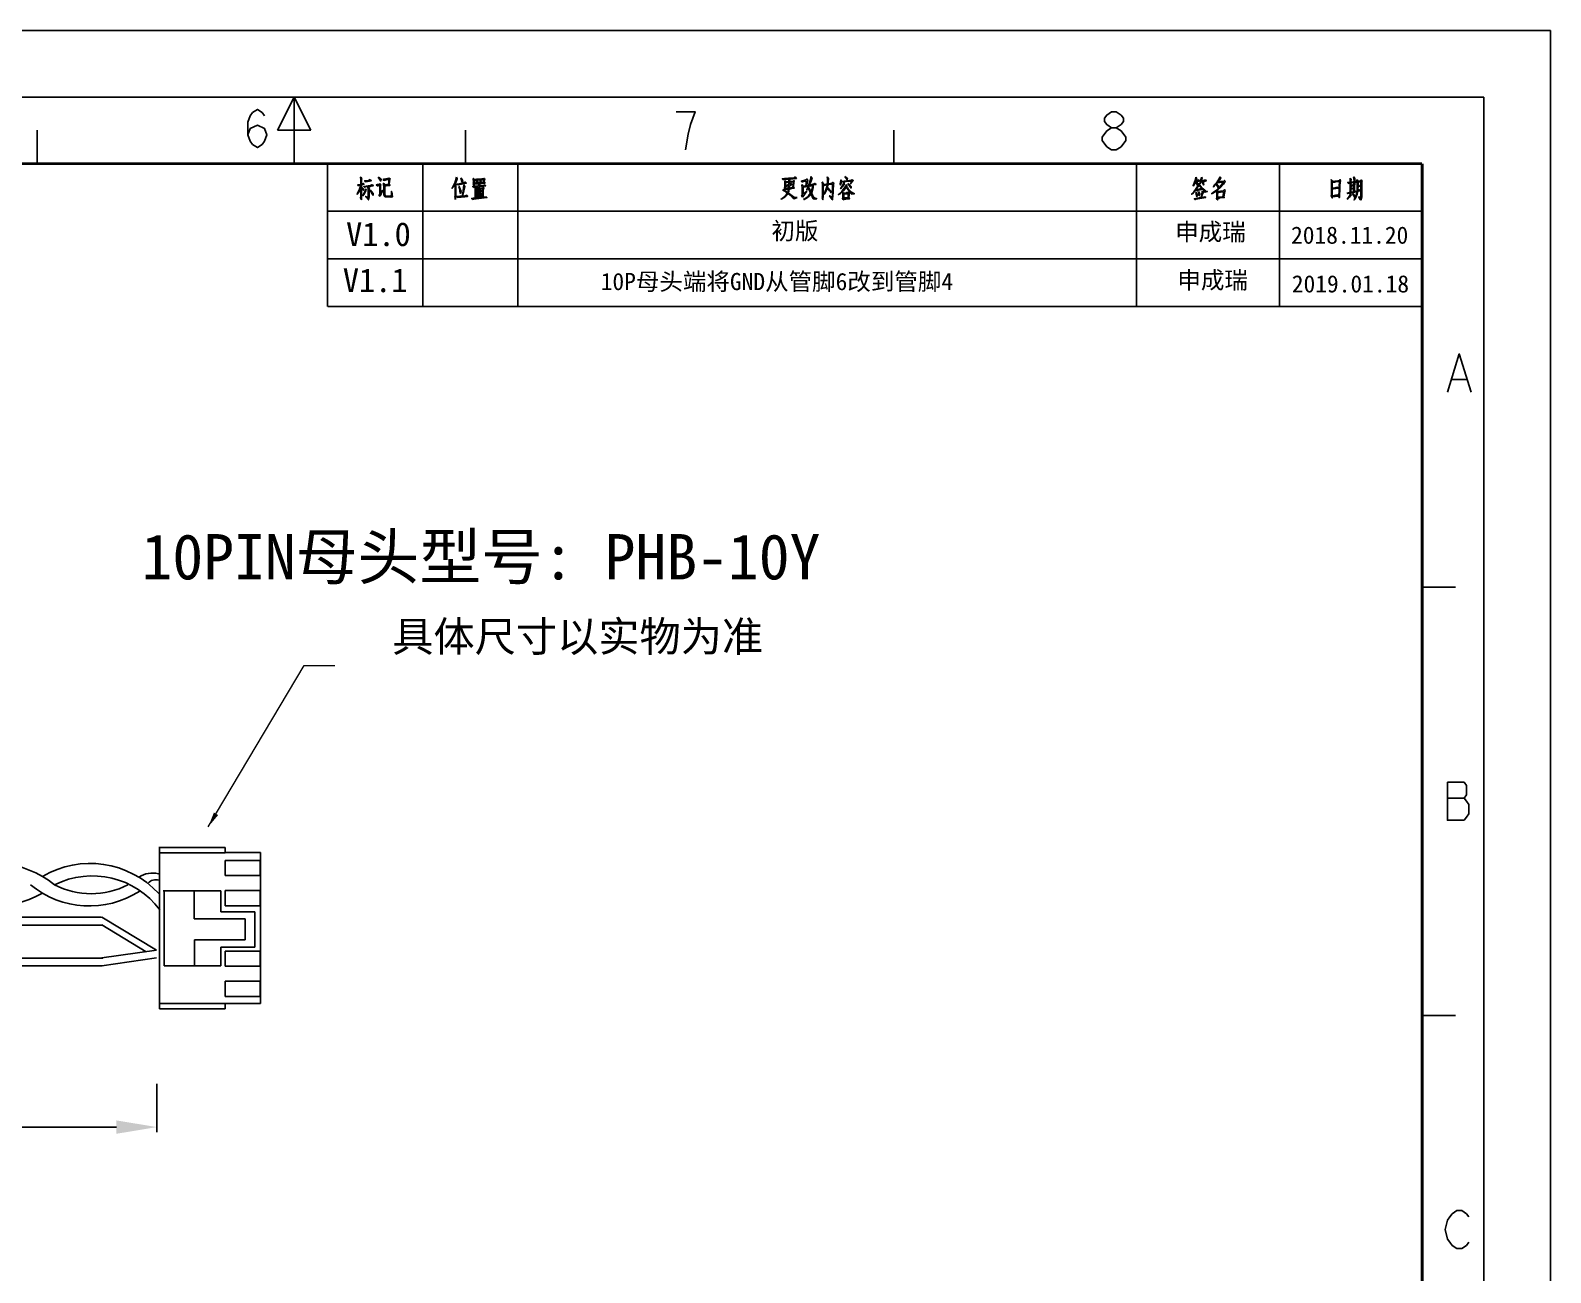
# Model space of a CAD drawing. Header units: inches. Extents: x 2445 to 3723, y -1408 to 1850.
# Drawn here: x 3242.8 to 3544.7, y 1603.5 to 1850.1 of the extents above; entities that cross this region are included whole.
import ezdxf

# ---------------------------------------------------------------- set-up
doc = ezdxf.new("R2010")
doc.units = ezdxf.units.IN
doc.header["$LTSCALE"] = 0.4
doc.header["$MEASUREMENT"] = 0
doc.linetypes.add('ACAD_ISO02W100', pattern=[15, 12, -3])
doc.linetypes.add('CENTERX2', pattern=[4, 2.5, -0.5, 0.5, -0.5])
doc.layers.add('CENTER', color=1, linetype='CENTERX2')
doc.layers.add('尺寸层', color=6, linetype='Continuous', lineweight=13)
doc.styles.add('BZ', font='simplex.shx')
doc.styles.add('LABLE', font='', dxfattribs={"height": 2})
doc.styles.get("Standard").update_dxf_attribs({"font": '', "height": 2.5})
doc.styles.get('LABLE').set_extended_font_data('SimSun')
doc.styles.get('Standard').set_extended_font_data('SimSun')
doc.dimstyles.new('LINE', dxfattribs={"dimtxt": 1, "dimasz": 1.5, "dimexe": 1.25, "dimexo": 0.625, "dimtad": 1, "dimdec": 3, "dimlfac": 0.5, "dimdsep": 46, "dimtxsty": 'BZ', "dimcen": 2, "dimadec": 3, "dimazin": 0, "dimtp": 0.03, "dimtm": 1e-09, "dimtfac": 0.6, "dimtdec": 3, "dimtmove": 0, "dimatfit": 3, "dimfxl": 0, "dimlwd": -1, "dimarcsym": 0})
doc.dimstyles.get("Standard").update_dxf_attribs({"dimtxt": 10, "dimasz": 8, "dimexe": 1, "dimexo": 1, "dimgap": 0.5, "dimtad": 1, "dimzin": 0, "dimdsep": 46, "dimtxsty": 'Standard', "dimcen": 0, "dimadec": 0, "dimazin": 0, "dimtp": 0.1, "dimtm": 0.1, "dimtfac": 0.71, "dimtmove": 0, "dimatfit": 2, "dimfxl": 0, "dimtolj": 1, "dimtzin": 0, "dimarcsym": 0})

# ---------------------------------------------------------------- blocks, each defined once
blk = doc.blocks.new('A42')
at = {"layer": 'CENTER', "color": 7, "linetype": 'Continuous'}
for p, q in [((-8.272, 133.414), (201.728, 133.414)), ((201.728, -15.086), (201.728, 133.414)), ((137.478, 118.914), (137.478, 126.414)), ((142.478, 118.914), (142.478, 126.414)), ((147.478, 118.914), (147.478, 126.414)), ((179.978, 118.914), (179.978, 126.414)), ((187.478, 118.914), (187.478, 126.414)), ((165.043, 125.577), (164.995, 125.536)), ((190.194, 125.577), (190.21, 125.516)), ((191.549, 125.556), (191.565, 125.415)), ((140.219, 125.375), (140.203, 125.314)), ((145.545, 125.093), (145.609, 125.093)), ((162.656, 124.972), (162.462, 124.81)), ((183.092, 124.891), (183.108, 124.81)), ((194.978, 123.914), (137.478, 123.914)), ((194.978, 121.414), (137.478, 121.414))]:
    blk.add_line(p, q, dxfattribs=at)
at = {"layer": 'CENTER', "color": 5, "linetype": 'Continuous'}
for p, q in [((-4.772, 129.914), (198.228, 129.914)), ((198.228, 129.914), (198.228, -11.586)), ((122.228, 126.414), (122.228, 128.164)), ((144.728, 126.414), (144.728, 128.164)), ((167.228, 126.414), (167.228, 128.164)), ((178.663, 127.135), (178.413, 127.302)), ((196.558, 115.082), (197.308, 115.082)), ((194.978, 104.164), (196.728, 104.164)), ((196.308, 93.082), (197.183, 93.082)), ((194.978, 81.664), (196.728, 81.664))]:
    blk.add_line(p, q, dxfattribs=at)
at = {"layer": 'CENTER', "color": 1, "linetype": 'Continuous'}
for p, q in [((135.728, 129.914), (134.853, 128.164)), ((135.728, 129.914), (135.728, 126.414)), ((136.603, 128.164), (135.728, 129.914)), ((134.853, 128.164), (136.603, 128.164))]:
    blk.add_line(p, q, dxfattribs=at)
at = {"layer": 'CENTER', "color": 5, "linetype": 'Continuous'}
for points in [[(133.288, 127.927), (133.413, 128.26), (133.788, 128.427), (134.163, 128.26), (134.288, 127.927), (134.163, 127.594), (134.038, 127.427), (133.788, 127.26), (133.538, 127.427), (133.413, 127.594), (133.288, 127.927), (133.288, 128.594), (133.413, 128.927), (133.538, 129.094), (133.788, 129.26), (134.038, 129.094), (134.163, 128.927)], [(156.288, 127.135), (156.413, 127.969), (156.538, 128.469), (156.663, 128.802), (156.788, 129.135), (155.788, 129.135)], [(178.663, 128.302), (178.413, 128.469), (178.288, 128.635), (178.288, 128.802), (178.413, 128.969), (178.663, 129.135), (178.913, 129.135), (179.163, 128.969), (179.288, 128.802), (179.288, 128.635), (179.163, 128.469), (178.913, 128.302)], [(178.163, 127.802), (178.413, 128.135), (178.663, 128.302), (178.913, 128.302), (179.163, 128.135)], [(178.413, 127.302), (178.163, 127.635), (178.163, 127.802)], [(179.163, 128.135), (179.413, 127.802), (179.413, 127.635)], [(179.413, 127.635), (179.163, 127.302), (178.913, 127.135), (178.663, 127.135)], [(196.308, 114.415), (196.933, 116.415), (197.558, 114.415)], [(196.308, 93.915), (196.308, 91.915), (197.183, 91.915), (197.308, 92.082), (197.433, 92.249), (197.433, 92.749), (197.308, 92.915), (197.183, 93.082), (197.308, 93.249), (197.308, 93.749), (197.183, 93.915), (196.308, 93.915)], [(197.433, 69.749), (197.308, 69.582), (197.058, 69.415), (196.808, 69.415), (196.558, 69.582), (196.433, 69.749), (196.308, 69.915), (196.183, 70.415), (196.308, 70.915), (196.433, 71.082), (196.558, 71.249), (196.808, 71.415), (197.058, 71.415), (197.308, 71.249), (197.433, 71.082)]]:
    blk.add_lwpolyline(points, dxfattribs=at)
at = {"layer": 'CENTER', "color": 7, "linetype": 'Continuous', "const_width": 0.15}
for points in [[(194.978, 126.414), (1.228, 126.414)], [(194.978, -11.586), (194.978, 126.414)]]:
    blk.add_lwpolyline(points, dxfattribs=at)
at = {"layer": 'CENTER', "color": 7, "linetype": 'Continuous'}
for points in [[(139.203, 125.698), (139.219, 125.577), (139.219, 125.335), (139.203, 125.314), (139.058, 125.294), (139.106, 125.254), (139.219, 125.274), (139.155, 125.073), (139.042, 124.851), (139.026, 124.81), (139.042, 124.831), (139.106, 124.891), (139.219, 125.113)], [(139.251, 124.508), (139.251, 125.133), (139.268, 125.133), (139.332, 125.073), (139.364, 125.012), (139.364, 125.093), (139.284, 125.173), (139.251, 125.193), (139.251, 125.294), (139.397, 125.335), (139.348, 125.375), (139.284, 125.355), (139.268, 125.355), (139.251, 125.415), (139.251, 125.577), (139.268, 125.637), (139.219, 125.698), (139.203, 125.698)], [(139.719, 125.577), (139.622, 125.536), (139.445, 125.516), (139.429, 125.516), (139.477, 125.456), (139.687, 125.496), (139.768, 125.516), (139.719, 125.577)], [(140.139, 125.698), (140.268, 125.496), (140.284, 125.597), (140.203, 125.677), (140.139, 125.698)], [(140.719, 125.677), (140.687, 125.637), (140.639, 125.637), (140.542, 125.617), (140.429, 125.597), (140.397, 125.577), (140.429, 125.536), (140.703, 125.597), (140.703, 125.536), (140.687, 125.335)], [(140.687, 125.335), (140.493, 125.294), (140.477, 125.335), (140.413, 125.375), (140.429, 125.133), (140.429, 124.77), (140.477, 124.689), (140.526, 124.669), (140.8, 124.649), (140.848, 124.669), (140.88, 124.669), (140.848, 124.931), (140.832, 124.952), (140.832, 124.831), (140.816, 124.73), (140.784, 124.71), (140.542, 124.71), (140.493, 124.77), (140.477, 124.952), (140.477, 125.234), (140.542, 125.254), (140.751, 125.274), (140.719, 125.355), (140.751, 125.597), (140.768, 125.617), (140.719, 125.677)], [(144.255, 125.698), (144.158, 125.395), (144.061, 125.193), (144.029, 125.133), (144.013, 125.113), (144.109, 125.214), (144.174, 125.314)], [(144.19, 124.528), (144.206, 124.73), (144.206, 125.415), (144.287, 125.617), (144.255, 125.698)], [(144.706, 125.435), (144.658, 125.415), (144.4, 125.355), (144.287, 125.335), (144.335, 125.294), (144.771, 125.395), (144.722, 125.435), (144.706, 125.435)], [(144.48, 125.677), (144.529, 125.476), (144.545, 125.435), (144.577, 125.516), (144.529, 125.617), (144.48, 125.677)], [(145.126, 125.637), (145.142, 125.415), (145.126, 125.375), (145.142, 125.314), (145.174, 125.274), (145.174, 125.335), (145.222, 125.355)], [(145.545, 125.597), (145.319, 125.597), (145.271, 125.577), (145.19, 125.577), (145.142, 125.637), (145.126, 125.637)], [(145.19, 125.375), (145.19, 125.516), (145.222, 125.536)], [(145.222, 125.536), (145.303, 125.536), (145.319, 125.516), (145.319, 125.415), (145.255, 125.395), (145.206, 125.395), (145.19, 125.375)], [(145.384, 125.556), (145.48, 125.556), (145.497, 125.496), (145.497, 125.435), (145.48, 125.415), (145.4, 125.415), (145.368, 125.395), (145.351, 125.456), (145.368, 125.476), (145.335, 125.536), (145.384, 125.556)], [(145.464, 125.375), (145.593, 125.375), (145.755, 125.395), (145.706, 125.456), (145.722, 125.556), (145.755, 125.597), (145.706, 125.637), (145.642, 125.617), (145.593, 125.617), (145.545, 125.597)], [(145.658, 125.577), (145.69, 125.556), (145.69, 125.476), (145.674, 125.456), (145.593, 125.415), (145.529, 125.415), (145.529, 125.435), (145.545, 125.476), (145.513, 125.536), (145.529, 125.556), (145.658, 125.556), (145.658, 125.577)], [(161.656, 125.637), (161.495, 125.637), (161.446, 125.617), (161.366, 125.617), (161.414, 125.577)], [(161.495, 125.516), (161.495, 125.173), (161.479, 125.133), (161.495, 125.052), (161.511, 125.032), (161.527, 125.032), (161.559, 125.073), (161.624, 125.073), (161.672, 125.093), (161.688, 125.073), (161.672, 125.012), (161.672, 124.952), (161.64, 124.891), (161.462, 125.052), (161.414, 125.032), (161.398, 125.012), (161.495, 124.972), (161.624, 124.851), (161.495, 124.689)], [(161.414, 125.577), (161.559, 125.577), (161.608, 125.597)], [(161.624, 125.456), (161.527, 125.456), (161.495, 125.516)], [(161.527, 125.133), (161.527, 125.375), (161.559, 125.415), (161.672, 125.435)], [(161.672, 125.435), (161.704, 125.415), (161.688, 125.314), (161.591, 125.274), (161.559, 125.274), (161.608, 125.234), (161.688, 125.254), (161.688, 125.153), (161.672, 125.133), (161.624, 125.133), (161.575, 125.113), (161.527, 125.133)], [(161.608, 125.597), (161.688, 125.597), (161.704, 125.536), (161.704, 125.476), (161.624, 125.456)], [(161.866, 125.657), (161.704, 125.657), (161.656, 125.637)], [(162.14, 124.629), (162.043, 124.629), (161.962, 124.669), (161.817, 124.77), (161.688, 124.871), (161.721, 125.073), (161.737, 125.093), (161.801, 125.093), (161.85, 125.113), (161.995, 125.133), (161.962, 125.173), (161.979, 125.456), (161.995, 125.476), (161.979, 125.536), (161.946, 125.516), (161.93, 125.496), (161.753, 125.476), (161.737, 125.496), (161.753, 125.556), (161.753, 125.597), (162.091, 125.637), (162.108, 125.637), (162.059, 125.698), (162.011, 125.698)], [(161.914, 125.456), (161.946, 125.456), (161.914, 125.173), (161.882, 125.153), (161.737, 125.133), (161.737, 125.254), (161.769, 125.274), (161.882, 125.314), (161.833, 125.375), (161.817, 125.355), (161.785, 125.335), (161.753, 125.335), (161.737, 125.395), (161.753, 125.435), (161.914, 125.456)], [(162.011, 125.698), (161.979, 125.677), (161.866, 125.657)], [(162.656, 125.597), (162.608, 125.556), (162.366, 125.496), (162.398, 125.456), (162.43, 125.456), (162.479, 125.476), (162.624, 125.496)], [(162.624, 125.496), (162.624, 125.395), (162.608, 125.254), (162.462, 125.234), (162.414, 125.294), (162.398, 125.294), (162.414, 125.133), (162.414, 124.77), (162.382, 124.71), (162.398, 124.689), (162.446, 124.669), (162.656, 124.972)], [(162.462, 124.81), (162.462, 125.153), (162.479, 125.173), (162.688, 125.214), (162.672, 125.254), (162.656, 125.274), (162.656, 125.335), (162.672, 125.395), (162.688, 125.496), (162.704, 125.536), (162.672, 125.597), (162.656, 125.597)], [(162.866, 125.738), (162.866, 125.637), (162.817, 125.476), (162.721, 125.193), (162.656, 125.052), (162.656, 125.032), (162.688, 125.052), (162.721, 125.113), (162.737, 125.133), (162.85, 124.871), (162.769, 124.77), (162.721, 124.689), (162.543, 124.568), (162.495, 124.548), (162.511, 124.528), (162.688, 124.629), (162.801, 124.73), (162.85, 124.79), (162.866, 124.831), (162.882, 124.81), (162.995, 124.568), (163.075, 124.548), (163.124, 124.568), (163.172, 124.568), (163.059, 124.609), (162.995, 124.669), (162.946, 124.77), (162.898, 124.871), (162.93, 124.931), (162.995, 125.153), (162.995, 125.193), (162.979, 125.274), (162.995, 125.294), (163.14, 125.314), (163.075, 125.375), (163.043, 125.355), (162.995, 125.335), (162.801, 125.294), (162.801, 125.314), (162.866, 125.456), (162.898, 125.556), (162.93, 125.637), (162.866, 125.738)], [(163.721, 125.718), (163.737, 125.617), (163.737, 125.435), (163.721, 125.375), (163.721, 125.335), (163.511, 125.314), (163.511, 125.375), (163.479, 125.435), (163.462, 125.435), (163.479, 125.294), (163.479, 124.689), (163.462, 124.629), (163.495, 124.528), (163.495, 124.589), (163.511, 124.649), (163.511, 125.254), (163.559, 125.274), (163.704, 125.294), (163.721, 125.254), (163.656, 125.032), (163.559, 124.831), (163.527, 124.79), (163.575, 124.831)], [(164.043, 124.871), (164.043, 125.153), (164.059, 125.214), (164.059, 125.314), (164.075, 125.395), (164.027, 125.435), (164.011, 125.395), (163.962, 125.395), (163.914, 125.375), (163.769, 125.355), (163.769, 125.415), (163.801, 125.637), (163.721, 125.718)], [(164.479, 125.476), (164.446, 125.556), (164.446, 125.496), (164.43, 125.435), (164.398, 125.355), (164.43, 125.294), (164.479, 125.456), (164.962, 125.496), (164.995, 125.496), (164.979, 125.435), (164.979, 125.415), (164.946, 125.355), (164.995, 125.415), (165.059, 125.496), (165.091, 125.516), (165.043, 125.577)], [(164.591, 125.415), (164.559, 125.314), (164.43, 125.093), (164.624, 125.314), (164.624, 125.375), (164.608, 125.415), (164.591, 125.415)], [(164.995, 125.536), (164.898, 125.536), (164.479, 125.476)], [(164.656, 125.738), (164.769, 125.556), (164.785, 125.637), (164.769, 125.657), (164.656, 125.738)], [(183.253, 125.395), (183.189, 125.254), (183.108, 125.113), (182.979, 124.931), (182.866, 124.81), (182.915, 124.831), (183.076, 125.012), (183.092, 125.032), (183.141, 124.992), (183.221, 125.012), (183.415, 125.052), (183.382, 125.093), (183.318, 125.093), (183.108, 125.032), (183.092, 125.052), (183.253, 125.274), (183.35, 125.153), (183.399, 125.113), (183.495, 125.012), (183.544, 124.952), (183.56, 124.911), (183.689, 124.952), (183.641, 124.952), (183.592, 124.972), (183.56, 125.012), (183.479, 125.093), (183.366, 125.193), (183.286, 125.294), (183.286, 125.314), (183.253, 125.395)], [(183.092, 125.698), (183.076, 125.577), (182.947, 125.254), (182.979, 125.274), (183.076, 125.456), (183.092, 125.456), (183.124, 125.395), (183.157, 125.294), (183.173, 125.355), (183.173, 125.395), (183.124, 125.456), (183.173, 125.476), (183.302, 125.516), (183.253, 125.556), (183.092, 125.496), (183.076, 125.516), (183.141, 125.617), (183.092, 125.698)], [(183.382, 125.698), (183.366, 125.617), (183.318, 125.435), (183.302, 125.355), (183.318, 125.375), (183.35, 125.456), (183.415, 125.456), (183.447, 125.415), (183.495, 125.294), (183.512, 125.355), (183.479, 125.415), (183.463, 125.456), (183.544, 125.476), (183.641, 125.516), (183.592, 125.556), (183.382, 125.496), (183.382, 125.516), (183.431, 125.657), (183.382, 125.698)], [(184.366, 125.718), (184.286, 125.556), (184.157, 125.375), (184.076, 125.294), (184.044, 125.234), (184.011, 125.193), (184.108, 125.294), (184.157, 125.335), (184.286, 125.133), (184.124, 124.992), (184.076, 124.952), (183.915, 124.831), (184.173, 124.972), (184.189, 124.992)], [(184.189, 124.992), (184.189, 124.649), (184.173, 124.589), (184.205, 124.528), (184.237, 124.508), (184.237, 124.568), (184.253, 124.589), (184.302, 124.589), (184.35, 124.609), (184.592, 124.629), (184.56, 124.669), (184.608, 124.952), (184.624, 124.992), (184.592, 125.052), (184.528, 124.992), (184.237, 124.952), (184.221, 125.012), (184.382, 125.153), (184.544, 125.335), (184.608, 125.456), (184.641, 125.476), (184.592, 125.536), (184.544, 125.476)], [(184.463, 125.435), (184.512, 125.435), (184.528, 125.415), (184.382, 125.234), (184.302, 125.133), (184.286, 125.173), (184.302, 125.234), (184.237, 125.294), (184.173, 125.335), (184.237, 125.435), (184.27, 125.415)], [(184.544, 125.476), (184.382, 125.476), (184.334, 125.456), (184.286, 125.456), (184.27, 125.476), (184.399, 125.657), (184.366, 125.718)], [(184.27, 125.415), (184.334, 125.415), (184.463, 125.435)], [(190.662, 124.931), (190.662, 125.335), (190.678, 125.395), (190.678, 125.456), (190.694, 125.516), (190.678, 125.577), (190.63, 125.536), (190.452, 125.496), (190.404, 125.496), (190.355, 125.476), (190.275, 125.476), (190.275, 125.516), (190.194, 125.577)], [(190.21, 125.516), (190.21, 124.79), (190.194, 124.73)], [(190.613, 125.294), (190.613, 124.891), (190.597, 124.831), (190.597, 124.77), (190.581, 124.73), (190.533, 124.77), (190.42, 124.75), (190.275, 124.73), (190.259, 124.79), (190.259, 125.073), (190.307, 125.093), (190.581, 125.133), (190.533, 125.173), (190.339, 125.133), (190.275, 125.133), (190.259, 125.193), (190.259, 125.415), (190.307, 125.435), (190.372, 125.435), (190.42, 125.456), (190.613, 125.476)], [(190.613, 125.476), (190.63, 125.415), (190.63, 125.355), (190.613, 125.294)], [(191.194, 125.395), (191.194, 124.911), (191.162, 124.891), (191.049, 124.871), (191.081, 124.851), (191.533, 124.931), (191.484, 124.972), (191.42, 124.952)], [(191.194, 125.657), (191.194, 125.435), (191.146, 125.415), (191.065, 125.415), (191.113, 125.375), (191.194, 125.395)], [(191.388, 125.718), (191.372, 125.698), (191.388, 125.637), (191.404, 125.516), (191.388, 125.456), (191.243, 125.435), (191.226, 125.496), (191.243, 125.556), (191.243, 125.577), (191.194, 125.657)], [(191.372, 125.133), (191.372, 124.952), (191.355, 124.931), (191.243, 124.911), (191.226, 124.972), (191.226, 125.073), (191.291, 125.093), (191.355, 125.113), (191.291, 125.133), (191.243, 125.113), (191.226, 125.173), (191.243, 125.234), (191.372, 125.254), (191.323, 125.294), (191.259, 125.274), (191.243, 125.274), (191.226, 125.335), (191.226, 125.395), (191.323, 125.415), (191.388, 125.415)], [(191.388, 125.415), (191.388, 125.173), (191.372, 125.133)], [(191.42, 124.952), (191.42, 125.254), (191.436, 125.314), (191.436, 125.415), (191.484, 125.435), (191.533, 125.435), (191.484, 125.476), (191.452, 125.476), (191.436, 125.536), (191.436, 125.617), (191.452, 125.637), (191.388, 125.718)], [(191.565, 125.415), (191.565, 125.032), (191.549, 124.911), (191.501, 124.71), (191.42, 124.548), (191.404, 124.508), (191.452, 124.548), (191.501, 124.629), (191.533, 124.73), (191.565, 124.81), (191.597, 124.952), (191.597, 124.972), (191.726, 124.992), (191.694, 125.032), (191.63, 125.032), (191.613, 125.012), (191.597, 125.073), (191.613, 125.214), (191.662, 125.214), (191.726, 125.234), (191.678, 125.274), (191.613, 125.254)], [(191.613, 125.254), (191.613, 125.435), (191.63, 125.456), (191.759, 125.456), (191.759, 124.629), (191.743, 124.609), (191.694, 124.649), (191.646, 124.669), (191.694, 124.589), (191.726, 124.528), (191.775, 124.508), (191.807, 124.649), (191.807, 125.456), (191.823, 125.496), (191.775, 125.556), (191.726, 125.516), (191.613, 125.496), (191.565, 125.556), (191.549, 125.556)], [(139.219, 125.113), (139.219, 124.669), (139.203, 124.609), (139.219, 124.548), (139.251, 124.508)], [(139.477, 125.073), (139.461, 125.012), (139.429, 124.931), (139.348, 124.77), (139.332, 124.73), (139.38, 124.79), (139.51, 125.012), (139.493, 125.073), (139.477, 125.073)], [(139.8, 125.294), (139.735, 125.274), (139.38, 125.214), (139.413, 125.173), (139.574, 125.214), (139.606, 125.113), (139.606, 124.629), (139.59, 124.629), (139.542, 124.649), (139.477, 124.689), (139.622, 124.508), (139.655, 124.649), (139.655, 125.093), (139.671, 125.133), (139.606, 125.193), (139.671, 125.214), (139.719, 125.214), (139.751, 125.234), (139.88, 125.254), (139.832, 125.294), (139.8, 125.294)], [(139.719, 125.032), (139.8, 124.851), (139.864, 124.75), (139.88, 124.831), (139.88, 124.851), (139.784, 124.952), (139.719, 125.032)], [(140.203, 125.314), (140.106, 125.314), (140.042, 125.294), (140.09, 125.254), (140.139, 125.254), (140.219, 125.274)], [(140.219, 125.274), (140.219, 124.81), (140.187, 124.75), (140.187, 124.73), (140.219, 124.71), (140.268, 124.77), (140.284, 124.831), (140.38, 125.012), (140.3, 124.911), (140.251, 124.851)], [(140.251, 124.851), (140.251, 125.274), (140.268, 125.314), (140.219, 125.375)], [(144.174, 125.314), (144.174, 124.71), (144.158, 124.649), (144.19, 124.528)], [(144.4, 124.689), (144.255, 124.689), (144.303, 124.629), (144.69, 124.669), (144.835, 124.689), (144.819, 124.73), (144.787, 124.75), (144.674, 124.71), (144.593, 124.71), (144.577, 124.75), (144.69, 125.214), (144.642, 125.294)], [(144.368, 125.214), (144.416, 125.052), (144.432, 124.972), (144.464, 124.851), (144.497, 124.952), (144.448, 125.073), (144.384, 125.214), (144.368, 125.214)], [(144.642, 125.294), (144.577, 124.851), (144.545, 124.71), (144.448, 124.71), (144.4, 124.689)], [(145.271, 125.093), (145.222, 125.153), (145.222, 124.609), (145.19, 124.609), (145.045, 124.589), (145.093, 124.528)], [(145.222, 125.355), (145.416, 125.355), (145.416, 125.294), (145.4, 125.254), (145.206, 125.234), (145.093, 125.214), (145.142, 125.153)], [(145.093, 124.528), (145.142, 124.548), (145.851, 124.629), (145.803, 124.669), (145.658, 124.649), (145.642, 124.71), (145.642, 124.81), (145.658, 124.851), (145.658, 125.032), (145.69, 125.133), (145.658, 125.173), (145.593, 125.133), (145.448, 125.113), (145.432, 125.133), (145.464, 125.214)], [(145.142, 125.153), (145.19, 125.173), (145.4, 125.193), (145.4, 125.153), (145.384, 125.113), (145.319, 125.113), (145.271, 125.093)], [(145.351, 124.609), (145.287, 124.609), (145.271, 124.669), (145.287, 124.689), (145.384, 124.71), (145.561, 124.73), (145.513, 124.79), (145.287, 124.75), (145.271, 124.81), (145.351, 124.831), (145.561, 124.851), (145.513, 124.891), (145.287, 124.851), (145.271, 124.911), (145.351, 124.931), (145.561, 124.972), (145.497, 125.012), (145.287, 124.972), (145.271, 125.032), (145.335, 125.052), (145.384, 125.052), (145.432, 125.073), (145.545, 125.093)], [(145.561, 124.629), (145.4, 124.629), (145.351, 124.609)], [(145.464, 125.214), (145.577, 125.214), (145.787, 125.254), (145.739, 125.294), (145.642, 125.274), (145.48, 125.254), (145.464, 125.274), (145.48, 125.294), (145.448, 125.355), (145.464, 125.375)], [(145.609, 125.093), (145.609, 124.649), (145.561, 124.629)], [(161.495, 124.689), (161.35, 124.589), (161.301, 124.548), (161.462, 124.629), (161.559, 124.71), (161.656, 124.81), (161.656, 124.831), (161.704, 124.81), (161.882, 124.649), (161.995, 124.568), (162.14, 124.629)], [(162.946, 125.274), (162.946, 125.193), (162.898, 124.992), (162.866, 124.952), (162.833, 125.012), (162.801, 125.093), (162.769, 125.133), (162.737, 125.153), (162.785, 125.254), (162.817, 125.234), (162.866, 125.254), (162.946, 125.274)], [(163.575, 124.831), (163.64, 124.911), (163.737, 125.133), (163.85, 124.992), (163.898, 124.931), (163.914, 124.891), (163.914, 124.992), (163.753, 125.153), (163.737, 125.153), (163.737, 125.234), (163.769, 125.314), (163.995, 125.335), (164.011, 125.274), (164.011, 125.133), (163.995, 125.093)], [(163.995, 125.093), (163.995, 124.629), (163.979, 124.629), (163.85, 124.73), (163.979, 124.528), (163.995, 124.508), (164.011, 124.528), (164.027, 124.75), (164.027, 124.81), (164.043, 124.871)], [(164.721, 125.314), (164.704, 125.254), (164.672, 125.193), (164.559, 125.052), (164.495, 124.952), (164.317, 124.79), (164.43, 124.851), (164.575, 124.992), (164.721, 125.173), (164.833, 125.032), (164.882, 124.972), (165.011, 124.81), (165.156, 124.831), (164.995, 124.911), (164.93, 124.992), (164.833, 125.093), (164.785, 125.153), (164.753, 125.173)], [(164.866, 124.931), (164.833, 124.891), (164.753, 124.891), (164.704, 124.871), (164.591, 124.871), (164.543, 124.911), (164.527, 124.911), (164.543, 124.831)], [(164.543, 124.831), (164.543, 124.649), (164.527, 124.589), (164.559, 124.528), (164.575, 124.508), (164.591, 124.548)], [(164.817, 124.609), (164.591, 124.609), (164.591, 124.79), (164.608, 124.831)], [(164.608, 124.831), (164.769, 124.831), (164.785, 124.851)], [(164.753, 125.173), (164.753, 125.234), (164.721, 125.314)], [(164.737, 124.568), (164.898, 124.568), (164.882, 124.629), (164.866, 124.629), (164.898, 124.851), (164.914, 124.871), (164.866, 124.931)], [(164.785, 124.851), (164.833, 124.851), (164.85, 124.81), (164.833, 124.75), (164.817, 124.609)], [(164.801, 125.375), (164.979, 125.133), (164.979, 125.214), (164.93, 125.274), (164.801, 125.375)], [(183.431, 124.972), (183.399, 124.77), (183.382, 124.71), (183.35, 124.629), (183.011, 124.568), (183.06, 124.528), (183.092, 124.548), (183.608, 124.629), (183.56, 124.669), (183.399, 124.629), (183.382, 124.649), (183.431, 124.77), (183.479, 124.891), (183.431, 124.972)], [(183.108, 124.81), (183.141, 124.689), (183.157, 124.689), (183.173, 124.75), (183.108, 124.891), (183.092, 124.891)], [(183.237, 124.952), (183.237, 124.871), (183.27, 124.73), (183.302, 124.79), (183.302, 124.831), (183.237, 124.952)], [(184.512, 124.931), (184.544, 124.931), (184.528, 124.689), (184.495, 124.669), (184.237, 124.649), (184.237, 124.891), (184.286, 124.891), (184.512, 124.931)], [(190.194, 124.73), (190.259, 124.609), (190.259, 124.669), (190.565, 124.71), (190.613, 124.649), (190.613, 124.629), (190.63, 124.629), (190.63, 124.71), (190.646, 124.79), (190.646, 124.871), (190.662, 124.931)], [(191.21, 124.831), (191.146, 124.689), (191.049, 124.548), (191.081, 124.568), (191.162, 124.649), (191.243, 124.77), (191.21, 124.831)], [(191.323, 124.851), (191.388, 124.73), (191.42, 124.649), (191.436, 124.73), (191.339, 124.851), (191.323, 124.851)], [(164.591, 124.548), (164.688, 124.548), (164.737, 124.568)]]:
    blk.add_lwpolyline(points, dxfattribs=at)
blk = doc.blocks.new('*D87')
at = {"color": 0, "lineweight": -2, "ltscale": 5, "transparency": 16777216}
for p, q in [((2969.82, 1646.69), (2969.82, 1631.35)), ((3267.88, 1640.94), (3267.88, 1631.35)), ((2977.82, 1632.35), (3259.88, 1632.35))]:
    blk.add_line(p, q, dxfattribs=at)
at = {"color": 0, "ltscale": 5, "transparency": 16777216}
for points in [[(2977.82, 1633.68), (2977.82, 1631.02), (2969.82, 1632.35)], [(3259.88, 1633.68), (3259.88, 1631.02), (3267.88, 1632.35)]]:
    blk.add_solid(points, dxfattribs=at)
at = {"layer": 'Defpoints', "color": 0, "ltscale": 5, "transparency": 16777216}
for p in [(2969.82, 1647.69), (3267.88, 1641.94), (3267.88, 1632.35)]:
    blk.add_point(p, dxfattribs=at)
at = {"color": 0, "ltscale": 5, "transparency": 16777216, "insert": (3118.85, 1637.85), "char_height": 2.5, "attachment_point": 5}
blk.add_mtext('\\A1;{\\H4x;300MM}', dxfattribs=at)

msp = doc.modelspace()

# ---------------------------------------------------------------- linework, layer by layer
at = {"ltscale": 5}
for p, q in [((3301.83, 1795.319), (3519.414, 1795.319)), ((3281.46, 1687.862), (3268.326, 1687.862)), ((3268.46, 1687.862), (3268.46, 1655.862)), ((3281.46, 1686.862), (3281.46, 1687.862)), ((3281.445, 1686.843), (3268.445, 1686.843)), ((3281.448, 1685.313), (3281.448, 1682.313)), ((3288.46, 1686.862), (3281.46, 1686.862)), ((3288.448, 1685.313), (3281.502, 1685.313)), ((3288.448, 1682.313), (3288.448, 1685.313)), ((3288.46, 1656.862), (3288.46, 1686.862)), ((3281.448, 1682.313), (3288.448, 1682.313)), ((3280.62, 1679.26), (3269.166, 1679.26)), ((3269.359, 1679.26), (3269.359, 1664.363)), ((3275.312, 1679.318), (3275.312, 1673.708)), ((3280.62, 1675.128), (3280.62, 1679.26)), ((3281.448, 1679.313), (3281.448, 1676.313)), ((3288.448, 1679.313), (3281.502, 1679.313)), ((3288.448, 1676.313), (3288.448, 1679.313)), ((3281.448, 1676.313), (3288.448, 1676.313)), ((3256.959, 1674.006), (3267.844, 1667.504)), ((3256.959, 1672.486), (3265.772, 1667.163)), ((3275.312, 1673.708), (3285.462, 1673.708)), ((3287.357, 1675.128), (3280.62, 1675.128)), ((3285.462, 1673.708), (3285.462, 1669.545)), ((3287.357, 1668.111), (3287.357, 1675.128)), ((3285.462, 1669.545), (3275.373, 1669.545)), ((3275.373, 1669.545), (3275.373, 1664.296)), ((3256.959, 1665.937), (3267.844, 1667.452)), ((3280.62, 1664.363), (3280.62, 1668.111)), ((3280.62, 1668.111), (3287.357, 1668.111)), ((3281.448, 1667.313), (3281.448, 1664.313)), ((3288.448, 1667.313), (3281.502, 1667.313)), ((3288.448, 1664.313), (3288.448, 1667.313)), ((3256.959, 1664.377), (3267.844, 1665.976)), ((3269.359, 1664.363), (3280.62, 1664.363)), ((3281.448, 1664.313), (3288.448, 1664.313)), ((3281.448, 1661.313), (3281.448, 1658.313)), ((3288.448, 1661.313), (3281.502, 1661.313)), ((3288.448, 1658.313), (3288.448, 1661.313)), ((3281.448, 1658.313), (3288.448, 1658.313)), ((3268.46, 1655.862), (3281.46, 1655.862)), ((3281.461, 1656.865), (3268.461, 1656.865)), ((3281.46, 1655.862), (3281.46, 1656.862)), ((3281.46, 1656.862), (3288.46, 1656.862))]:
    msp.add_line(p, q, dxfattribs=at)
at = {"color": 7}
for p, q in [((3256.913, 1674.025), (2981.239, 1674.025)), ((3256.976, 1672.465), (2981.239, 1672.465)), ((3257.147, 1665.915), (2981.239, 1665.915)), ((3257.062, 1664.355), (2981.239, 1664.355))]:
    msp.add_line(p, q, dxfattribs=at)
for centre, radius, start, end in [((3235.526, 1665.461), 19.265, 51.16384, 120.1434), ((3254.647, 1666.205), 18.509, 42.57368, 120.69131), ((3255.083, 1665.585), 16.656, 36.51944, 116.67339), ((3267.056, 1677.758), 5.036, 76.67863, 122.50223), ((3235.526, 1695.474), 19.265, 231.16384, 300.1434), ((3254.509, 1694.679), 18.418, 230.49649, 302.81989), ((3254.874, 1694.448), 15.756, 242.53283, 297.46717), ((3267.669, 1679.529), 1.947, 70.04444, 140.79856)]:
    msp.add_arc(centre, radius, start, end)

# ---------------------------------------------------------------- block references
at = {"xscale": 3.780000000000086, "yscale": 3.780000000000086, "zscale": 3.780000000000086}
msp.add_blockref('A42', (2782.145, 1345.83), dxfattribs=at)

# ---------------------------------------------------------------- texts
at = {"attachment_point": 1}
for s, insert, char_height, width in [('{\\fSimSun|b0|i0|c134|p54;V1.0}', (3305.482, 1812.032), 4.725, 68.92787), ('{\\fSimSun|b0|i0|c134|p54;初版}', (3389.951, 1812.034), 3.42261, 68.92787), ('{\\fSimSun|b0|i0|c134|p54;申成瑞}', (3470.125, 1811.843), 3.42261, 68.92787), ('{\\fSimSun|b0|i0|c134|p54;2018.11.20}', (3493.136, 1811.19), 3.42261, 68.92787), ('{\\fSimSun|b0|i0|c134|p54;V1.1}', (3304.836, 1802.878), 4.725, 68.92787), ('{\\fSimSun|b0|i0|c134|p54;10P母头端将GND从管脚6改到管脚4}', (3356.044, 1801.978), 3.42261, 86.54482), ('{\\fSimSun|b0|i0|c134|p54;申成瑞}', (3470.564, 1802.273), 3.42261, 68.92787), ('{\\fSimSun|b0|i0|c134|p54;2019.01.18}', (3493.289, 1801.516), 3.42261, 68.92787)]:
    msp.add_mtext(s, dxfattribs=dict(at, insert=insert, char_height=char_height, width=width))
at = {"color": 7, "linetype": 'ACAD_ISO02W100', "ltscale": 5, "insert": (3264.861, 1750.115), "char_height": 9, "width": 1050.354, "attachment_point": 1, "style": 'LABLE'}
msp.add_mtext('10PIN母头型号: PHB-10Y', dxfattribs=at)
at = {"layer": '尺寸层', "insert": (3351.474, 1729.432), "char_height": 6, "width": 125.8268, "attachment_point": 5}
msp.add_mtext('{\\fNSimSun|b0|i0|c134|p49;具体尺寸以实物为准}', dxfattribs=at)

# ---------------------------------------------------------------- dimensions: what is measured, and where the dimension line sits
at = {"ltscale": 5}
dim = msp.add_linear_dim(base=(3267.883, 1632.352), p1=(2969.816, 1647.689), p2=(3267.883, 1641.938), text='{\\H4x;300MM}', dimstyle='Standard', override={"dimfxl": 2}, dxfattribs=at)
dim.commit()
dim.dimension.update_dxf_attribs({"geometry": '*D87', "text_midpoint": (3118.849, 1637.852)})

# ---------------------------------------------------------------- leaders
at = {"layer": '尺寸层', "color": 1}
msp.add_leader([(3278.122, 1691.99), (3297.171, 1724.019), (3303.238, 1724.004)], dimstyle='LINE', override={"dimasz": 3, "dimgap": 0.625, "dimtad": 0}, dxfattribs=at)

doc.saveas('drawing.dxf')
